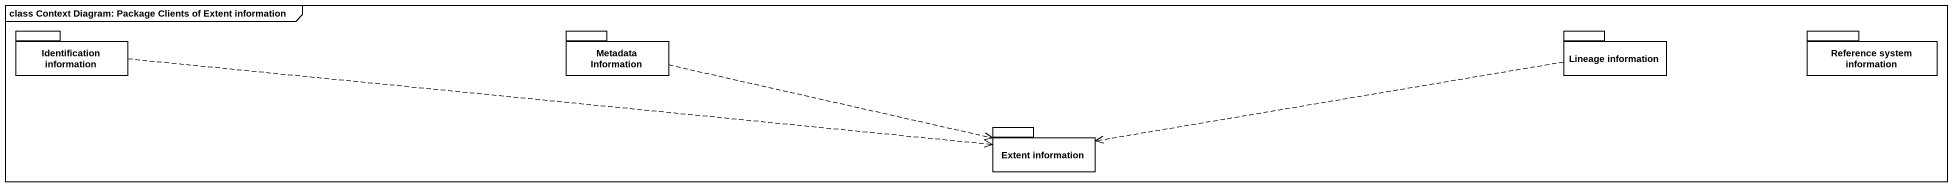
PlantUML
@startuml
mainframe class Context Diagram: Package Clients of Extent information
package "Identification information" as Identification_information #FFFFFF {
}
package "Metadata Information" as Metadata_Information #FFFFFF {
}
package "Lineage information" as Lineage_information #FFFFFF {
}
package "Reference system information" as Reference_system_information {
}
package "Extent information" as Extent_information #FFFFFF {
}
Identification_information .right.> Extent_information
Metadata_Information .right.> Extent_information
Lineage_information .left.> Extent_information
Lineage_information .left.> Extent_information
@enduml
